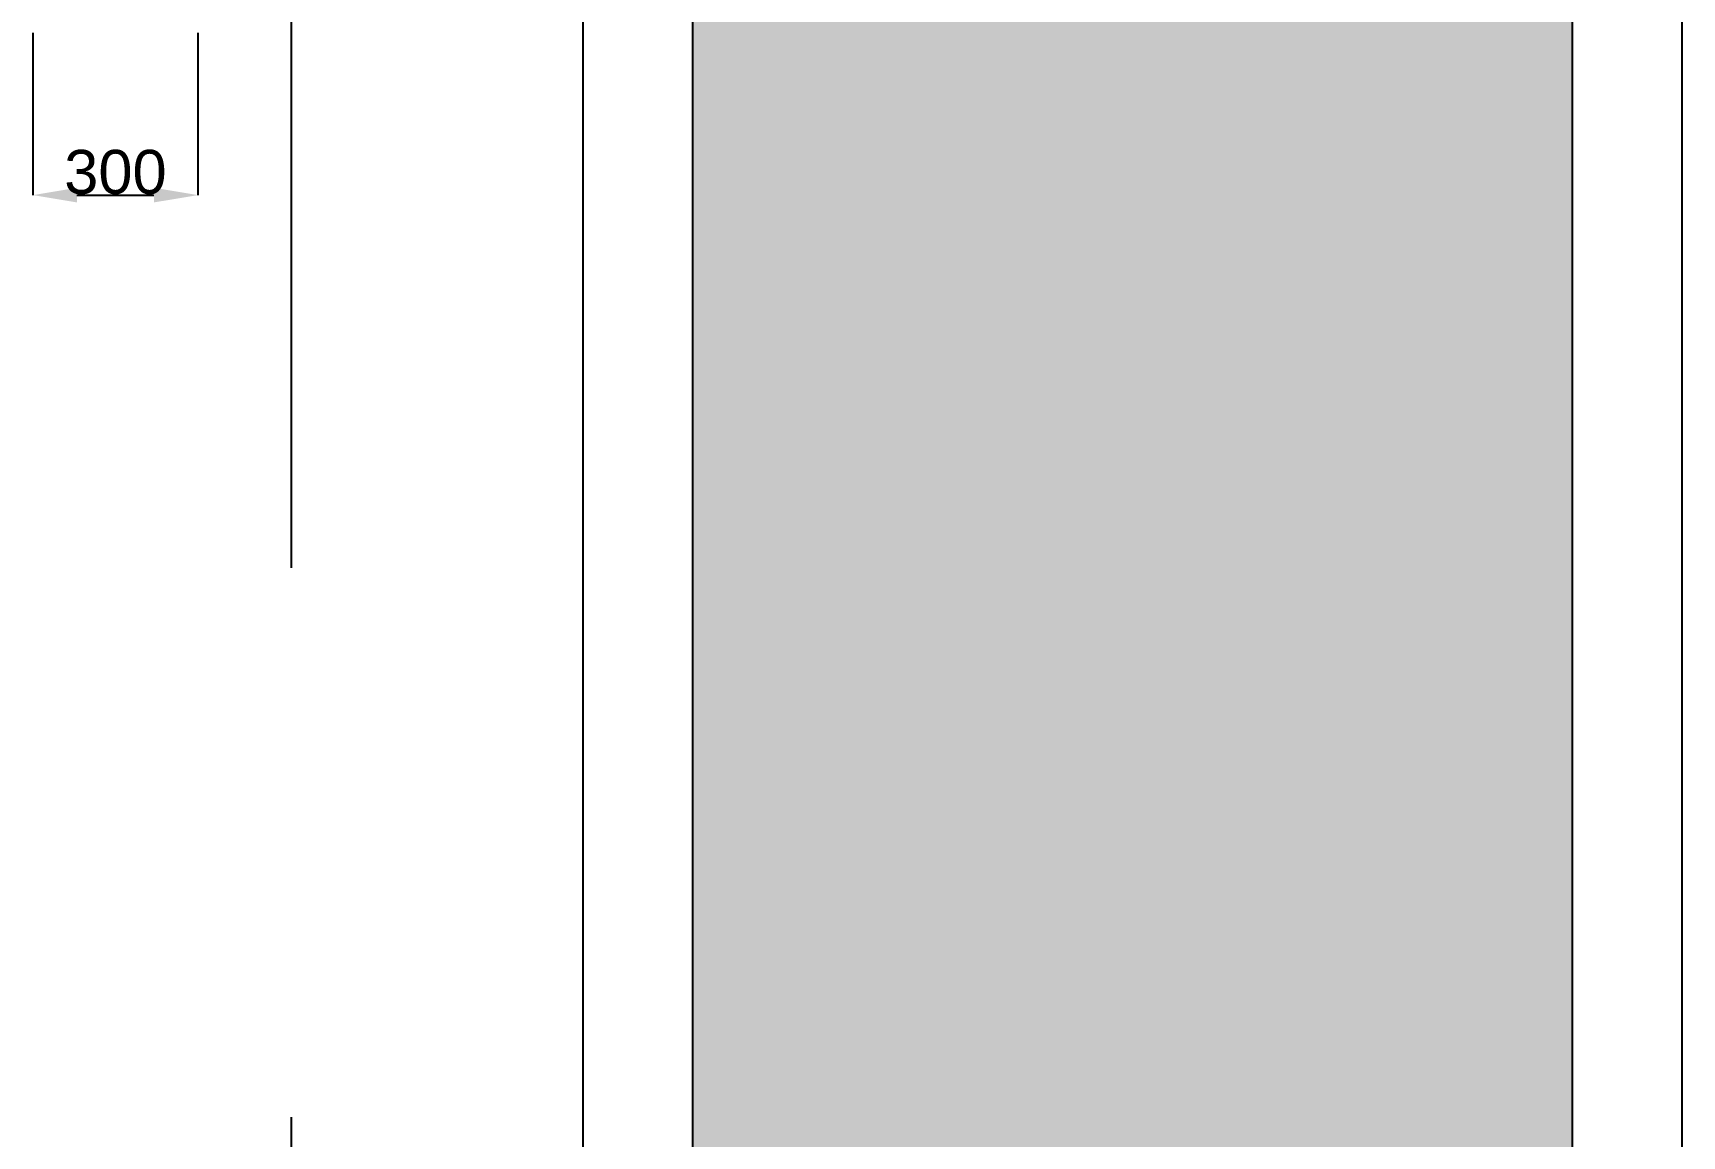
# Model space of a CAD drawing. Header units: millimetres. Extents: x -58335 to 291665, y -66693 to 213307.
# Drawn here: x 124654 to 127654, y -4997 to -2990 of the extents above; entities that cross this region are included whole.
import ezdxf

# ---------------------------------------------------------------- set-up
doc = ezdxf.new("R2010")
doc.units = ezdxf.units.MM
doc.header["$LTSCALE"] = 1000
doc.linetypes.add('X-SITE$0$HID', pattern=[2.8, 1.8, -1])
for name, color, linetype in [('X-SITE$0$-MY-녹지', 254, 'Continuous'), ('X-SITE$0$A-HAT', 252, 'Continuous'), ('X-SITE$0$A-ROAD', 6, 'Continuous'), ('X-SITE$0$A-전기충전기', 1, 'Continuous'), ('X-SITE$0$PV-주차장', 6, 'Continuous')]:
    doc.layers.add(name, color=color, linetype=linetype)
doc.layers.add('X-SITE$0$NOPLOT', color=193, linetype='Continuous', plot=False)
doc.styles.add('X-SITE$0$Standard', font='arial.ttf')
doc.dimstyles.new('X-SITE$0$JA-1F', dxfattribs={"dimtxt": 80, "dimasz": 80, "dimexe": 0.18, "dimexo": 0.0625, "dimgap": 0.8, "dimtad": 1, "dimdec": 0, "dimzin": 0, "dimdsep": 46, "dimtxsty": 'X-SITE$0$Standard', "dimcen": 0.09, "dimclrd": 3, "dimclre": 3, "dimclrt": 2, "dimadec": 0, "dimazin": 0, "dimtfac": 1, "dimtdec": 0, "dimtofl": 0, "dimtmove": 0, "dimatfit": 3, "dimfxl": 1, "dimtolj": 1, "dimtzin": 0, "dimarcsym": 0})
pattern_1 = [(0, (-29382.5, 14650.24), (317.5, 317.5), [158.75, -476.25]), (90, (-29303.13, 14570.87), (-317.5, 317.5), [158.75, -476.25])]

# ---------------------------------------------------------------- blocks, each defined once
blk = doc.blocks.new('X-SITE$0$240910_L-1F')
at = {"layer": 'X-SITE$0$-MY-녹지'}
h = blk.add_hatch(dxfattribs=at)
h.set_pattern_fill('CROSS', color=256, scale=50, style=2)
h.set_pattern_definition(pattern_1)
edge = h.paths.add_edge_path()
edge.add_line((18171.1, 114605.3), (18171.1, 166105.3))
edge.add_line((18171.1, 166105.3), (47421.1, 166105.3))
edge.add_line((47421.1, 166105.3), (47421.1, 168105.3))
edge.add_line((47421.1, 168105.3), (46571.1, 168105.3))
edge.add_line((46571.1, 168105.3), (46571.1, 168905.3))
edge.add_line((46571.1, 168905.3), (47283.5, 168905.3))
edge.add_arc((45571.1, 168205.3), 1850, 22.2338, 32.7206)
edge.add_line((47127.5, 169205.3), (6313.7, 169205.3))
edge.add_line((6313.7, 169205.3), (1000, 163891.6))
edge.add_line((1000, 163891.6), (1000, -787.9))
edge.add_line((1000, -787.9), (6313.7, -6101.6))
edge.add_line((6313.7, -6101.6), (95101.4, -6101.6))
edge.add_line((95101.4, -6101.6), (95315.6, -5951.6))
edge.add_line((95315.6, -5951.6), (98071.1, -5951.6))
edge.add_line((98071.1, -5951.6), (98071.1, -5401.6))
edge.add_line((98071.1, -5401.6), (96971, -5401.6))
edge.add_line((96971, -5401.6), (96971, -4401.6))
edge.add_line((96971, -4401.6), (98071.1, -4401.6))
edge.add_line((98071.1, -4401.6), (98071.1, 31055.3))
edge.add_arc((96271.1, 31055.3), 1800, 360, 450)
edge.add_line((96271.1, 32855.3), (91071.1, 32855.3))
edge.add_arc((91071.1, 31055.3), 1800, 90, 180)
edge.add_line((89271.1, 31055.3), (89271.1, 30055.3))
edge.add_line((89271.1, 30055.3), (96471.1, 30055.3))
edge.add_line((96471.1, 30055.3), (96471.1, -3544.7))
edge.add_line((96471.1, -3544.7), (8071.1, -3544.7))
edge.add_line((8071.1, -3544.7), (8071.1, -794.7))
edge.add_line((8071.1, -794.7), (2871.1, -794.7))
edge.add_line((2871.1, -794.7), (2871.1, 103855.3))
edge.add_line((2871.1, 103855.3), (49071.1, 103855.3))
edge.add_arc((49071.1, 105655.3), 1800, 270, 360)
edge.add_line((50871.1, 105655.3), (50871.1, 114605.3))
edge.add_line((50871.1, 114605.3), (18171.1, 114605.3))
h = blk.add_hatch(dxfattribs=at)
h.set_pattern_fill('CROSS', color=256, scale=50, style=2)
h.set_pattern_definition(pattern_1)
edge = h.paths.add_edge_path()
edge.add_line((18171.1, 114605.3), (18171.1, 166105.3))
edge.add_line((18171.1, 166105.3), (47421.1, 166105.3))
edge.add_line((47421.1, 166105.3), (47421.1, 168105.3))
edge.add_line((47421.1, 168105.3), (46571.1, 168105.3))
edge.add_line((46571.1, 168105.3), (46571.1, 168905.3))
edge.add_line((46571.1, 168905.3), (47283.5, 168905.3))
edge.add_arc((45571.1, 168205.3), 1850, 22.2338, 32.7206)
edge.add_line((47127.5, 169205.3), (6313.7, 169205.3))
edge.add_line((6313.7, 169205.3), (1000, 163891.6))
edge.add_line((1000, 163891.6), (1000, -787.9))
edge.add_line((1000, -787.9), (6313.7, -6101.6))
edge.add_line((6313.7, -6101.6), (95101.4, -6101.6))
edge.add_line((95101.4, -6101.6), (95315.6, -5951.6))
edge.add_line((95315.6, -5951.6), (98071.1, -5951.6))
edge.add_line((98071.1, -5951.6), (98071.1, -5401.6))
edge.add_line((98071.1, -5401.6), (96971, -5401.6))
edge.add_line((96971, -5401.6), (96971, -4401.6))
edge.add_line((96971, -4401.6), (98071.1, -4401.6))
edge.add_line((98071.1, -4401.6), (98071.1, 31055.3))
edge.add_arc((96271.1, 31055.3), 1800, 360, 450)
edge.add_line((96271.1, 32855.3), (91071.1, 32855.3))
edge.add_arc((91071.1, 31055.3), 1800, 90, 180)
edge.add_line((89271.1, 31055.3), (89271.1, 30055.3))
edge.add_line((89271.1, 30055.3), (96471.1, 30055.3))
edge.add_line((96471.1, 30055.3), (96471.1, -3544.7))
edge.add_line((96471.1, -3544.7), (8071.1, -3544.7))
edge.add_line((8071.1, -3544.7), (8071.1, -794.7))
edge.add_line((8071.1, -794.7), (2871.1, -794.7))
edge.add_line((2871.1, -794.7), (2871.1, 103855.3))
edge.add_line((2871.1, 103855.3), (49071.1, 103855.3))
edge.add_arc((49071.1, 105655.3), 1800, 270, 360)
edge.add_line((50871.1, 105655.3), (50871.1, 114605.3))
edge.add_line((50871.1, 114605.3), (18171.1, 114605.3))
blk = doc.blocks.new('*D303')
at = {"layer": 'Defpoints', "color": 0, "transparency": 16777216}
for p in [(640975.8, -2905833.3), (641270.8, -2905833.3), (640975.8, -2906133.3)]:
    blk.add_point(p, dxfattribs=at)
at = {"layer": 'X-SITE$0$NOPLOT', "lineweight": -2, "transparency": 16777216}
for p, q in [((640975.8, -2905833.3), (641271, -2905833.3)), ((641270.8, -2906053.3), (641270.8, -2905913.3)), ((640975.8, -2906133.3), (641271, -2906133.3))]:
    blk.add_line(p, q, dxfattribs=at)
at = {"layer": 'X-SITE$0$NOPLOT', "transparency": 16777216}
for points in [[(641257.4, -2905913.3), (641284.1, -2905913.3), (641270.8, -2905833.3)], [(641257.4, -2906053.3), (641284.1, -2906053.3), (641270.8, -2906133.3)]]:
    blk.add_solid(points, dxfattribs=at)
at = {"layer": 'X-SITE$0$NOPLOT', "transparency": 16777216, "insert": (641229.1, -2905983.3), "char_height": 80, "attachment_point": 5, "rotation": 90, "style": 'X-SITE$0$Standard'}
blk.add_mtext('\\A1;300', dxfattribs=at)
blk = doc.blocks.new('X-SITE$0$완속 충전기')
at = {"layer": 'X-SITE$0$NOPLOT'}
dim = blk.add_linear_dim(base=(641270.8, -2905833.3), p1=(640975.8, -2906133.3), p2=(640975.8, -2905833.3), angle=90, dimstyle='X-SITE$0$JA-1F', override={"dimclrd": 256, "dimclre": 256, "dimclrt": 256}, dxfattribs=at)
dim.commit()
dim.dimension.update_dxf_attribs({"geometry": '*D303', "text_midpoint": (641229.1, -2905983.3)})

msp = doc.modelspace()

# ---------------------------------------------------------------- linework, layer by layer
at = {"layer": 'X-SITE$0$A-HAT'}
msp.add_line((125853.6, 15405), (125853.6, -18195), dxfattribs=at)
at = {"layer": 'X-SITE$0$A-HAT', "elevation": 0}
msp.add_lwpolyline([(127453.6, 16405), (127453.6, -20501.8)], dxfattribs=at)
at = {"layer": 'X-SITE$0$A-ROAD', "elevation": 0}
msp.add_lwpolyline([(121653.6, -26501.8, 0.414214), (127653.6, -20501.8), (127653.6, 16405, 0.414214), (125653.6, 18405), (120453.6, 18405, 0.414214), (118453.6, 16405), (118453.6, 15205), (125653.6, 15205), (125653.6, -17995), (37653.6, -17995), (37653.6, -15245), (32453.6, -15245), (32453.6, 89005), (78453.6, 89005, 0.414214), (80453.6, 91005), (80453.6, 154305, 0.414214), (74453.6, 160305)], format="xyb", dxfattribs=at)
at = {"layer": 'X-SITE$0$PV-주차장', "linetype": 'X-SITE$0$HID', "elevation": 0}
msp.add_lwpolyline([(119453.6, -17963), (125123.6, -17963), (125123.6, 14905), (119453.6, 14905)], close=True, dxfattribs=at)

# ---------------------------------------------------------------- block references
msp.add_blockref('X-SITE$0$240910_L-1F', (29382.5, -14650.2))
at = {"layer": 'X-SITE$0$A-전기충전기', "rotation": 270}
msp.add_blockref('X-SITE$0$완속 충전기', (3030786.9, 637985.8), dxfattribs=at)

doc.saveas('drawing.dxf')
